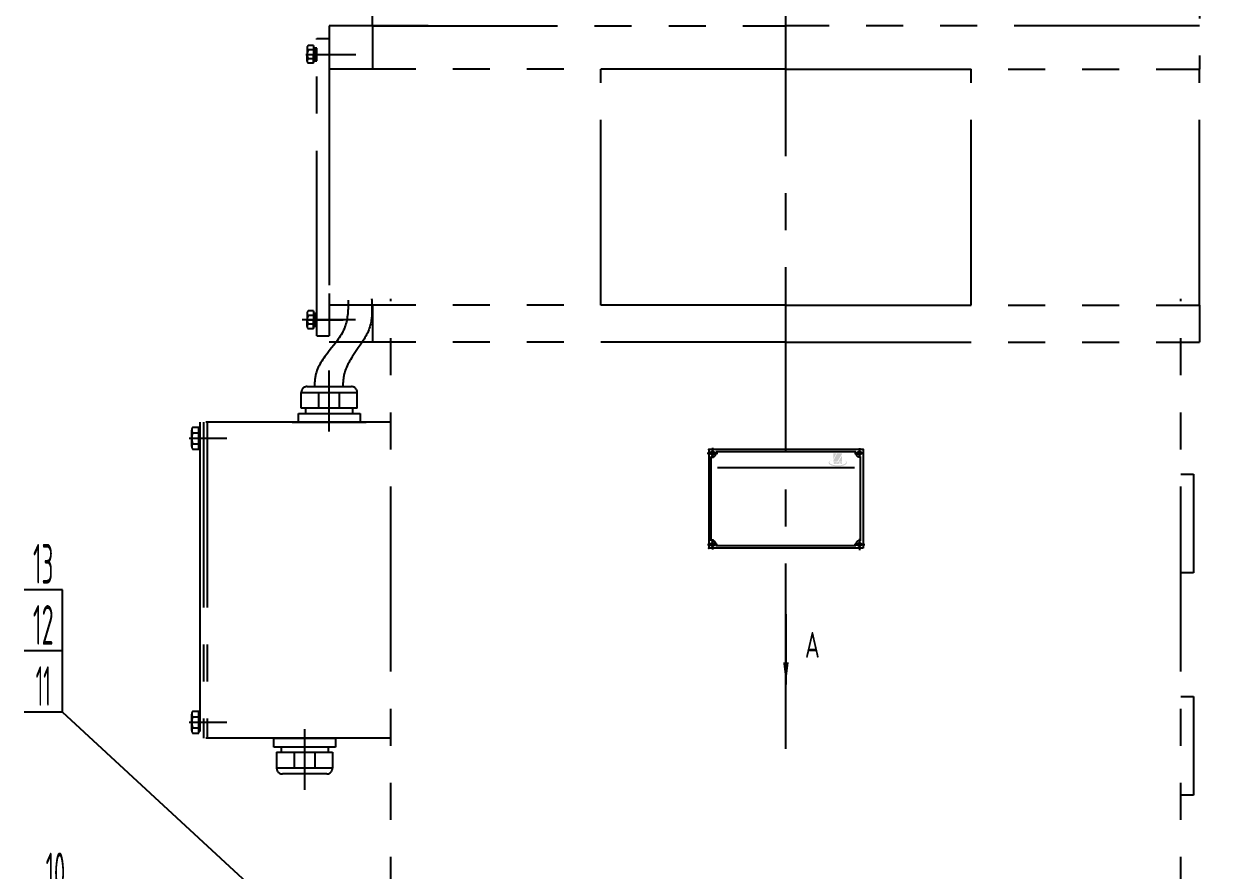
# Model space of a CAD drawing. Header units: millimetres. Extents: x -196 to 4844, y -195 to 3369.
# Drawn here: x 372 to 1349, y 1571 to 2257 of the extents above; entities that cross this region are included whole.
import ezdxf
from ezdxf.enums import TextEntityAlignment as Align

# ---------------------------------------------------------------- set-up
doc = ezdxf.new("R2010")
doc.units = ezdxf.units.MM
doc.header["$LTSCALE"] = 120
doc.linetypes.add('G', pattern=[2, 1.25, -0.25, 0.25, -0.25])
doc.linetypes.add('K', pattern=[2.5, 1.25, -0.25, 0.25, -0.25, 0.25, -0.25])
for name, color, linetype in [('02', 1, 'Continuous'), ('05', 4, 'G'), ('07', 6, 'K'), ('08', 1, 'Continuous'), ('11', 3, 'Continuous')]:
    doc.layers.add(name, color=color, linetype=linetype)
doc.styles.get("Standard").update_dxf_attribs({"font": 'isocp', "width": 0.707, "bigfont": 'intecad.shx'})
doc.dimstyles.new('INTE', dxfattribs={"dimscale": 12, "dimtxt": 3.5, "dimasz": 3, "dimexe": 3, "dimexo": 0, "dimgap": 1, "dimtad": 1, "dimdec": 3, "dimdsep": 46, "dimtxsty": 'Standard', "dimcen": 0, "dimclrd": 1, "dimclre": 1, "dimclrt": 3, "dimadec": 0, "dimazin": 0, "dimtfac": 1, "dimtdec": 3, "dimtmove": 0, "dimatfit": 0, "dimfxl": 0, "dimarcsym": 0})

# ---------------------------------------------------------------- blocks, each defined once
blk = doc.blocks.new('*D93')
at = {"layer": '08', "color": 1, "lineweight": -2}
for p, q in [((1293.46, 2461.12), (1524.92, 2461.12)), ((1488.92, 1429.74), (1488.92, 2425.12)), ((1488.92, 1393.74), (1452.92, 1393.74))]:
    blk.add_line(p, q, dxfattribs=at)
at = {"layer": '08', "color": 1}
for points in [[(1482.92, 2425.12), (1494.92, 2425.12), (1488.92, 2461.12)], [(1482.92, 1429.74), (1494.92, 1429.74), (1488.92, 1393.74)]]:
    blk.add_solid(points, dxfattribs=at)
at = {"layer": 'Defpoints', "color": 0}
for p in [(1293.46, 2461.12), (1488.92, 2461.12), (1488.92, 1393.74)]:
    blk.add_point(p, dxfattribs=at)
at = {"layer": '08', "color": 3, "insert": (1453.2, 1927.43), "char_height": 42, "attachment_point": 5, "rotation": 90}
blk.add_mtext('约1067', dxfattribs=at)

msp = doc.modelspace()

# ---------------------------------------------------------------- hatches: boundary and pattern name
at = {"layer": '07', "linetype": 'K'}
h = msp.add_hatch(color=6, dxfattribs=at)
h.paths.add_polyline_path([(1030.4024, 1909.0884), (1034.4996, 1909.0884), (1034.4996, 1908.5283), (1030.6585, 1902.3664), (1027.2655, 1902.3664), (1027.2655, 1902.8294)])
h.paths.add_polyline_path([(1027.2655, 1904.0949), (1027.2655, 1909.0884), (1029.7681, 1909.0884)], flags=17)
h.paths.add_polyline_path([(1031.4267, 1902.3664), (1034.4996, 1907.2959), (1034.4996, 1902.3664)])
h.paths.add_polyline_path([(1033.9832, 1901.793), (1034.059, 1901.7446), (1034.1235, 1901.6891), (1034.1802, 1901.6262), (1034.2297, 1901.5549), (1034.2722, 1901.4735), (1034.3035, 1901.3914), (1034.3272, 1901.3011), (1034.3387, 1901.1986), (1034.3396, 1901.0938), (1034.3379, 1900.9722), (1034.322, 1900.8682), (1034.2927, 1900.7733), (1034.2535, 1900.687), (1034.2042, 1900.6072), (1034.1435, 1900.5326), (1034.0696, 1900.4619, -0.08427441), (1034.0277, 1900.4367), (1033.928, 1900.3798), (1033.8192, 1900.3351), (1033.7001, 1900.3071), (1033.5604, 1900.2931), (1033.4167, 1900.2888), (1033.2668, 1900.2858), (1033.1169, 1900.2888), (1032.9731, 1900.2931), (1032.8335, 1900.3071), (1032.7143, 1900.3351), (1032.6056, 1900.3798), (1032.5059, 1900.4367, -0.08427441), (1032.464, 1900.4619), (1032.3901, 1900.5326), (1032.3294, 1900.6072), (1032.28, 1900.687), (1032.2408, 1900.7733), (1032.2115, 1900.8682), (1032.2077, 1900.8936), (1032.9859, 1900.8936), (1033.0026, 1900.8472), (1033.0217, 1900.8058), (1033.0538, 1900.7522), (1033.1028, 1900.7075), (1033.1721, 1900.6777), (1033.2351, 1900.6729), (1033.28, 1900.6761), (1033.3375, 1900.689), (1033.4022, 1900.7272), (1033.444, 1900.774), (1033.47, 1900.814), (1033.492, 1900.8638), (1033.5089, 1900.9253), (1033.5184, 1900.9924), (1033.5214, 1901.0628), (1033.5184, 1901.1336), (1033.509, 1901.2018), (1033.4924, 1901.2651), (1033.4706, 1901.3176), (1033.4446, 1901.361), (1033.4164, 1901.3951), (1033.3715, 1901.4345), (1033.317, 1901.4569), (1033.2756, 1901.4666), (1033.2271, 1901.4701), (1033.1757, 1901.4662), (1033.1153, 1901.4515), (1033.0546, 1901.4108), (1033.0204, 1901.3632), (1032.9999, 1901.3212), (1032.9835, 1901.2684), (1032.2027, 1901.2684), (1032.2064, 1901.3011), (1032.23, 1901.3914), (1032.2614, 1901.4735), (1032.3039, 1901.5549), (1032.3534, 1901.6262), (1032.4101, 1901.6891), (1032.4746, 1901.7446), (1032.5503, 1901.793), (1032.6447, 1901.8356), (1032.7476, 1901.8723), (1032.8572, 1901.9031, -0.05275114), (1033.2668, 1901.9504, -0.05275114), (1033.6764, 1901.9031), (1033.786, 1901.8723), (1033.8889, 1901.8356)], flags=17)
h.paths.add_polyline_path([(1031.2346, 1901.9325), (1031.9869, 1901.9325), (1031.9869, 1900.268), (1031.2987, 1900.268), (1031.2987, 1901.086), (1030.5304, 1900.268), (1029.8422, 1900.268), (1029.8422, 1901.9325), (1030.5304, 1901.9325), (1030.5304, 1901.1827)], flags=17)
h.paths.add_polyline_path([(1027.8916, 1901.09), (1027.7129, 1901.1608), (1027.5789, 1901.3025), (1027.5342, 1901.4087), (1027.5342, 1901.5504), (1027.5789, 1901.6566), (1027.7129, 1901.7983), (1027.8916, 1901.9045), (1028.115, 1901.9399), (1029.6342, 1901.9399), (1029.6342, 1900.2754), (1028.8659, 1900.2754), (1028.8659, 1900.894), (1028.6511, 1900.894), (1028.3538, 1900.2754), (1027.4895, 1900.2754)], flags=17)
h.paths.add_polyline_path([(1028.4818, 1901.2781), (1028.8659, 1901.2781), (1028.8659, 1901.5342), (1028.4818, 1901.5342, 1)], flags=16)
edge = h.paths.add_edge_path()
edge.add_ellipse((1030.9146, 1901.4061), major_axis=(-7.4262, 0), ratio=0.39710964, start_angle=-56.8674614, end_angle=236.8674614, ccw=False)
edge.add_ellipse((1030.9146, 1901.8222), major_axis=(-6.786, 0), ratio=0.37758646, start_angle=-53.2630888, end_angle=233.2630888)

# ---------------------------------------------------------------- linework, layer by layer
at = {"layer": '02'}
for p, q in [((402.7331, 1798.463), (371.7331, 1798.463)), ((402.7331, 1748.9655), (402.7331, 1798.463)), ((988.9647, 1778.7146), (988.9647, 1721.7146)), ((402.7331, 1748.9655), (371.7331, 1748.9655)), ((402.7331, 1699.468), (402.7331, 1748.9655)), ((402.7331, 1699.468), (371.7331, 1699.468)), ((673.9647, 1448.9893), (402.7331, 1699.468))]:
    msp.add_line(p, q, dxfattribs=at)
msp.add_lwpolyline([(988.9647, 1739.7146, 4.5, 0, 0), (988.9647, 1721.7146, 0, 0, 0)], format="xyseb", dxfattribs=at)
at = {"layer": '05'}
msp.add_line((988.9647, 1669.7305), (988.9647, 2754.9899), dxfattribs=at)
at = {"layer": '07', "color": 6, "linetype": 'K'}
for p, q in [((653.9647, 2255.1227), (653.9647, 2471.1227)), ((1323.9647, 2471.1227), (1323.9647, 2220.1227)), ((698.9647, 2255.1227), (618.9647, 2255.1227)), ((618.9647, 2255.1227), (618.9647, 2004.1227)), ((653.9647, 2255.1227), (988.9647, 2255.1227)), ((653.9647, 2255.1227), (653.9647, 2220.1227)), ((653.9647, 2255.1227), (698.9647, 2255.1227)), ((653.9647, 2255.1227), (698.9647, 2255.1227)), ((1323.9647, 2255.1227), (988.9647, 2255.1227)), ((606.2647, 2239.3127), (601.9791, 2239.3127)), ((606.2647, 2239.3127), (606.2647, 2232.1227)), ((608.9647, 2245.1227), (618.9647, 2245.1227)), ((608.9647, 2004.1227), (608.9647, 2245.1227)), ((599.8521, 2232.1227), (626.1634, 2232.1227)), ((600.9647, 2237.5152), (600.9647, 2232.1227)), ((600.9647, 2226.7302), (600.9647, 2232.1227)), ((606.2647, 2235.7177), (601.9791, 2235.7177)), ((606.2647, 2237.9227), (606.8647, 2237.9227)), ((606.2647, 2224.9327), (606.2647, 2232.1227)), ((606.8647, 2226.3227), (606.8647, 2237.9227)), ((606.8647, 2237.2227), (606.8647, 2227.0227)), ((608.9647, 2237.2227), (606.8647, 2237.2227)), ((606.8647, 2232.1227), (608.9647, 2233.1757)), ((608.9647, 2232.1227), (606.8647, 2231.0697)), ((607.7435, 2232.1227), (640.5385, 2232.1227)), ((608.9647, 2227.0227), (608.9647, 2237.2227)), ((606.2647, 2228.5277), (601.9791, 2228.5277)), ((606.2647, 2224.9327), (601.9791, 2224.9327)), ((606.2647, 2226.3227), (606.8647, 2226.3227)), ((606.8647, 2227.0227), (608.9647, 2227.0227)), ((988.9647, 2220.1227), (618.9647, 2220.1227)), ((838.9647, 2029.1227), (838.9647, 2220.1227)), ((988.9647, 2220.1227), (1323.9647, 2220.1227)), ((1138.9647, 2029.1227), (1138.9647, 2220.1227)), ((1323.9647, 2029.1227), (1323.9647, 2220.1227)), ((618.9647, 2218.3776), (618.9647, 1999.1227)), ((668.876, 1432.2393), (668.876, 2034.2393)), ((1308.9647, 1432.2393), (1308.9647, 2034.1199)), ((606.2647, 2024.3127), (601.9791, 2024.3127)), ((606.2647, 2024.3127), (606.2647, 2017.1227)), ((988.9647, 2029.1227), (618.9647, 2029.1227)), ((653.9647, 2029.1227), (653.9647, 1999.1227)), ((988.9647, 2029.1227), (1323.9647, 2029.1227)), ((1323.9647, 2029.1227), (1323.9647, 1999.1227)), ((640.2541, 2017.1227), (596.8899, 2017.1227)), ((600.9647, 2022.5152), (600.9647, 2017.1227)), ((600.9647, 2011.7302), (600.9647, 2017.1227)), ((601.423, 2017.1227), (630.0905, 2017.1227)), ((606.2647, 2020.7177), (601.9791, 2020.7177)), ((606.2647, 2022.9227), (606.8647, 2022.9227)), ((606.2647, 2009.9327), (606.2647, 2017.1227)), ((606.8647, 2011.3227), (606.8647, 2022.9227)), ((606.8647, 2022.2227), (606.8647, 2012.0227)), ((608.9647, 2022.2227), (606.8647, 2022.2227)), ((606.8647, 2017.1227), (608.9647, 2018.1757)), ((608.9647, 2017.1227), (606.8647, 2016.0697)), ((608.9647, 2012.0227), (608.9647, 2022.2227)), ((606.2647, 2013.5277), (601.9791, 2013.5277)), ((606.2647, 2009.9327), (601.9791, 2009.9327)), ((606.2647, 2011.3227), (606.8647, 2011.3227)), ((606.8647, 2012.0227), (608.9647, 2012.0227)), ((608.9647, 2004.1227), (618.9647, 2004.1227)), ((988.9647, 1999.1227), (618.9647, 1999.1227)), ((988.9647, 1999.1227), (1323.9647, 1999.1227)), ((618.9647, 1926.7761), (618.9647, 1976.0892)), ((596.2784, 1958.3479), (641.6511, 1958.3479)), ((596.2784, 1945.4834), (596.2784, 1958.3479)), ((601.025, 1963.0945), (636.9045, 1963.0945)), ((610.6395, 1945.4834), (610.6395, 1958.3479)), ((618.9647, 1926.7761), (618.9647, 1964.4243)), ((627.2899, 1945.4834), (627.2899, 1958.3479)), ((641.6511, 1945.4834), (641.6511, 1958.3479)), ((594.0225, 1934.2393), (594.0225, 1941.3894)), ((594.0225, 1941.3894), (643.9069, 1941.3894)), ((641.6511, 1945.4834), (596.2784, 1945.4834)), ((599.934, 1941.3894), (599.934, 1945.4834)), ((637.9955, 1941.3894), (637.9955, 1945.4834)), ((643.9069, 1941.3894), (643.9069, 1934.2393)), ((507.5647, 1914.5755), (507.5647, 1927.903)), ((508.252, 1930.1243), (513.3647, 1930.1243)), ((513.3647, 1912.3543), (513.3647, 1930.1243)), ((513.9647, 1928.5393), (513.3647, 1929.1393)), ((668.9647, 1934.2393), (513.9647, 1934.2393)), ((513.9647, 1934.2393), (513.9647, 1926.2393)), ((513.9647, 1928.5393), (513.9647, 1913.9393)), ((516.9647, 1934.2393), (516.9647, 1678.2393)), ((519.9647, 1934.2393), (519.9647, 1678.2393)), ((588.9647, 1934.2393), (648.9647, 1934.2393)), ((643.9069, 1934.2393), (594.0225, 1934.2393)), ((505.5647, 1921.2393), (535.9647, 1921.2393)), ((508.252, 1925.6818), (513.3647, 1925.6818)), ((508.252, 1916.7968), (513.3647, 1916.7968)), ((508.252, 1912.3543), (513.3647, 1912.3543)), ((513.9647, 1913.9393), (513.3647, 1913.3393)), ((513.9647, 1916.2393), (513.9647, 1846.2393)), ((925.2501, 1909.2393), (933.6794, 1909.2393)), ((1051.4647, 1912.2393), (926.4647, 1912.2393)), ((926.4647, 1912.2393), (926.4647, 1832.2393)), ((929.4647, 1913.4576), (929.4647, 1905.021)), ((1045.6361, 1910.2388), (932.2933, 1910.2388)), ((1044.4707, 1909.2393), (1052.4588, 1909.2393)), ((1048.4647, 1913.1562), (1048.4647, 1905.3224)), ((1051.4647, 1912.2393), (1051.4647, 1832.2393)), ((928.4659, 1838.0681), (928.4659, 1906.4105)), ((1044.4636, 1897.2393), (933.4659, 1897.2393)), ((1049.4636, 1838.0681), (1049.4636, 1906.4105)), ((1309.0535, 1892.2393), (1319.0535, 1892.2393)), ((1319.0535, 1892.2393), (1319.0535, 1812.2393)), ((513.9647, 1846.2393), (513.9647, 1678.2393)), ((929.4647, 1839.4398), (929.4647, 1831.0388)), ((1048.4647, 1839.7411), (1048.4647, 1830.7375)), ((925.4008, 1835.2393), (933.5286, 1835.2393)), ((1051.4647, 1832.2393), (926.4647, 1832.2393)), ((1045.6361, 1834.2398), (932.2933, 1834.2398)), ((1044.1692, 1835.2393), (1052.7602, 1835.2393)), ((1319.0535, 1812.2393), (1309.0535, 1812.2393)), ((1309.0535, 1712.2393), (1319.0535, 1712.2393)), ((1319.0535, 1712.2393), (1319.0535, 1632.2393)), ((507.5647, 1684.5755), (507.5647, 1697.903)), ((508.252, 1700.1243), (513.3647, 1700.1243)), ((508.252, 1695.6818), (513.3647, 1695.6818)), ((513.3647, 1682.3543), (513.3647, 1700.1243)), ((513.9647, 1698.5393), (513.3647, 1699.1393)), ((513.9647, 1698.5393), (513.9647, 1683.9393)), ((505.5647, 1691.2393), (535.9647, 1691.2393)), ((508.252, 1686.7968), (513.3647, 1686.7968)), ((508.252, 1682.3543), (513.3647, 1682.3543)), ((513.9647, 1683.9393), (513.3647, 1683.3393)), ((598.9647, 1685.7025), (598.9647, 1648.0543)), ((598.9647, 1685.7025), (598.9647, 1636.3894)), ((668.9647, 1678.2393), (513.9647, 1678.2393)), ((574.0225, 1671.0892), (574.0225, 1678.2393)), ((574.0225, 1678.2393), (623.9069, 1678.2393)), ((623.9069, 1678.2393), (623.9069, 1671.0892)), ((623.9069, 1671.0892), (574.0225, 1671.0892)), ((576.2784, 1666.9951), (621.6511, 1666.9951)), ((576.2784, 1666.9951), (576.2784, 1654.1307)), ((579.934, 1671.0892), (579.934, 1666.9951)), ((590.6395, 1666.9951), (590.6395, 1654.1307)), ((607.2899, 1666.9951), (607.2899, 1654.1307)), ((617.9955, 1671.0892), (617.9955, 1666.9951)), ((621.6511, 1666.9951), (621.6511, 1654.1307)), ((621.6511, 1654.1307), (576.2784, 1654.1307)), ((616.9045, 1649.3841), (581.025, 1649.3841)), ((1319.0535, 1632.2393), (1309.0535, 1632.2393))]:
    msp.add_line(p, q, dxfattribs=at)
for centre in [(929.4647, 1909.2393), (1048.4647, 1909.2393), (929.4647, 1835.2393), (1048.4647, 1835.2393)]:
    msp.add_circle(centre, 1.5, dxfattribs=at)
for centre, radius, start, end in [((603.0645, 2237.5152), 2.0998, 121.1244854, 238.8755144), ((607.8422, 2232.1227), 6.8775, 148.4850736, 211.5149262), ((603.0645, 2226.7302), 2.0998, 121.1244854, 238.8755144), ((603.0645, 2022.5152), 2.0998, 121.1244854, 238.8755144), ((607.8422, 2017.1227), 6.8775, 148.4850736, 211.5149262), ((603.0645, 2011.7302), 2.0998, 121.1244854, 238.8755144), ((601.025, 1958.3479), 4.7466, 90, 180), ((636.9045, 1958.3479), 4.7466, 0, 90), ((511.498, 1927.903), 3.9332, 145.6157525, 214.3842475), ((522.2667, 1921.2393), 14.702, 162.4120462, 197.5879538), ((511.498, 1914.5755), 3.9332, 145.6157525, 214.3842475), ((929.4647, 1909.2393), 3, 250.5522514, 19.4620205), ((1048.4647, 1909.2393), 3, 160.5379795, 289.4477486), ((929.4647, 1835.2393), 3, 340.5379795, 109.4477486), ((1048.4647, 1835.2393), 3, 70.5522514, 199.4620205), ((511.498, 1697.903), 3.9332, 145.6157525, 214.3842475), ((522.2667, 1691.2393), 14.702, 162.4120462, 197.5879538), ((511.498, 1684.5755), 3.9332, 145.6157525, 214.3842475), ((581.025, 1654.1307), 4.7466, 180, 270), ((616.9045, 1654.1307), 4.7466, 270, 0)]:
    msp.add_arc(centre, radius, start, end, dxfattribs=at)
for points in [[(653.2611, 2034.4772), (651.8354, 2011.522), (630.7993, 1972.1092), (629.9222, 1963.2017)], [(634.3713, 2033.0523), (631.6925, 2011.522), (607.7993, 1972.1092), (606.9222, 1963.2017)]]:
    msp.add_spline(points, degree=3, dxfattribs=at)
for p in [(606.8647, 2232.1227), (608.9647, 2232.1227), (606.8647, 2017.1227), (606.8647, 2017.1227), (606.8647, 2017.1227), (608.9647, 2017.1227), (608.9647, 2017.1227), (608.9647, 2017.1227), (926.4647, 1912.2393), (926.4647, 1912.2393), (1051.4647, 1912.2393), (926.4647, 1832.2393)]:
    msp.add_point(p, dxfattribs=at)

# ---------------------------------------------------------------- texts
at = {"layer": '11'}
for s, width, p, p2 in [('13', 0.469102, (378.9969, 1803.463), (395.4693, 1803.463)), ('12', 0.470357, (378.8338, 1753.9655), (395.6323, 1753.9655)), ('11', 0.447873, (381.109, 1704.468), (393.3571, 1704.468)), ('10', 0.466212, (389.2531, 1553.5641), (405.0145, 1553.5641))]:
    msp.add_text(s, height=32.17336, dxfattribs=dict(at, width=width)).set_placement(p, p2, align=Align.FIT)
at = {"layer": '11', "width": 0.707}
msp.add_text('A', height=21, dxfattribs=at).set_placement((1004.3766, 1737.1771), align=Align.BOTTOM_LEFT)

# ---------------------------------------------------------------- dimensions: what is measured, and where the dimension line sits
at = {"layer": '08'}
dim = msp.add_linear_dim(base=(1488.9189, 2461.1227), p1=(1488.9189, 1393.7393), p2=(1293.4647, 2461.1227), angle=90, text='\\M+5D4BC1067', dimstyle='INTE', dxfattribs=at)
dim.commit()
dim.dimension.update_dxf_attribs({"geometry": '*D93', "text_midpoint": (1453.1966, 1927.431)})

doc.saveas('drawing.dxf')
